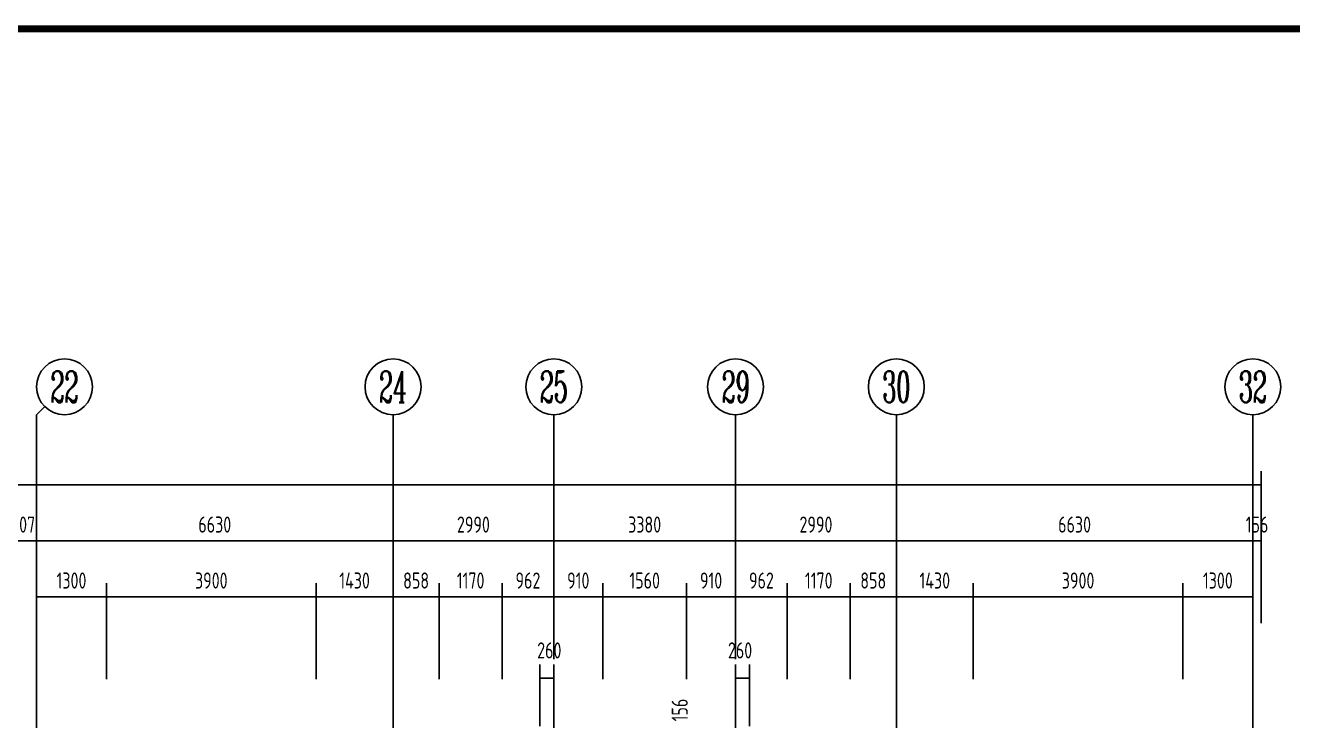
# Model space of a CAD drawing. Extents: x -726032 to 135930, y -151624 to 587044.
# Drawn here: x -435598 to -412029, y 431344 to 444263 of the extents above; entities that cross this region are included whole.
import ezdxf
from ezdxf.enums import TextEntityAlignment as Align

# ---------------------------------------------------------------- set-up
doc = ezdxf.new("R2010")
doc.units = 0
doc.header["$LTSCALE"] = 1000
doc.header["$MEASUREMENT"] = 0
doc.linetypes.add('DOTE', pattern=[2.42, 2, -0.2, 0.02, -0.2])
doc.layers.get('0').update_dxf_attribs({"linetype": 'CONTINUOUS'})
doc.layers.get('DEFPOINTS').update_dxf_attribs({"color": 1, "linetype": 'CONTINUOUS'})
for name, color, linetype in [('AXIS', 245, 'CONTINUOUS'), ('AXIS_TEXT', 7, 'CONTINUOUS'), ('DOTE', 8, 'DOTE'), ('PUB_DIM', 245, 'CONTINUOUS'), ('PUB_TITLE', 1, 'CONTINUOUS')]:
    doc.layers.add(name, color=color, linetype=linetype)
doc.styles.add('COMPLEX', font='COMPLEX')
doc.styles.add('DIM_FONT', font='isocp.shx', dxfattribs={"width": 0.8})
doc.dimstyles.new('AXIS', dxfattribs={"dimtxt": 300, "dimasz": 1, "dimexe": 250, "dimexo": 300, "dimgap": 150, "dimtad": 1, "dimdec": 0, "dimzin": 0, "dimdsep": 46, "dimtxsty": 'DIM_FONT', "dimcen": 0.09, "dimse1": 1, "dimse2": 1, "dimclrt": 142, "dimadec": 0, "dimazin": 0, "dimtfac": 1, "dimtdec": 0, "dimtix": 1, "dimtmove": 2, "dimatfit": 3, "dimfxl": 1, "dimtolj": 1, "dimtzin": 0, "dimarcsym": 0})
doc.dimstyles.new('DIMA', dxfattribs={"dimtxt": 300, "dimasz": 1, "dimexe": 250, "dimexo": 300, "dimgap": 150, "dimtad": 1, "dimdec": 0, "dimzin": 0, "dimdsep": 46, "dimtxsty": 'DIM_FONT', "dimcen": 0.09, "dimse1": 1, "dimclrt": 142, "dimadec": 0, "dimazin": 0, "dimtfac": 1, "dimtdec": 0, "dimtix": 1, "dimtmove": 2, "dimatfit": 3, "dimfxl": 1, "dimtolj": 1, "dimtzin": 0, "dimarcsym": 0})
doc.dimstyles.new('DIMB', dxfattribs={"dimtxt": 300, "dimasz": 1, "dimexe": 250, "dimexo": 300, "dimgap": 150, "dimtad": 1, "dimdec": 0, "dimzin": 0, "dimdsep": 46, "dimtxsty": 'DIM_FONT', "dimcen": 0.09, "dimse2": 1, "dimclrt": 142, "dimadec": 0, "dimazin": 0, "dimtfac": 1, "dimtdec": 0, "dimtix": 1, "dimtmove": 2, "dimatfit": 3, "dimfxl": 1, "dimtolj": 1, "dimtzin": 0, "dimarcsym": 0})
doc.dimstyles.new('DIMN', dxfattribs={"dimtxt": 300, "dimasz": 1, "dimexe": 250, "dimexo": 300, "dimgap": 150, "dimtad": 1, "dimdec": 0, "dimzin": 0, "dimdsep": 46, "dimtxsty": 'DIM_FONT', "dimcen": 0.09, "dimclrt": 142, "dimadec": 0, "dimazin": 0, "dimtfac": 1, "dimtdec": 0, "dimtix": 1, "dimtmove": 2, "dimatfit": 3, "dimfxl": 1, "dimtolj": 1, "dimtzin": 0, "dimarcsym": 0})

# ---------------------------------------------------------------- blocks, each defined once
blk = doc.blocks.new('*D493')
at = {"layer": 'DEFPOINTS', "color": 0, "transparency": 16777216}
for p in [(-421428, 433647), (-421428, 431816), (-420258, 431816)]:
    blk.add_point(p, dxfattribs=at)
at = {"layer": 'PUB_DIM', "color": 0, "lineweight": -2, "transparency": 16777216}
for p, q in [((-421428, 432116), (-421428, 433897)), ((-420258, 432116), (-420258, 433897)), ((-420259, 433647), (-421427, 433647))]:
    blk.add_line(p, q, dxfattribs=at)
at = {"layer": 'PUB_DIM', "color": 0, "transparency": 16777216}
for points in [[(-421427, 433648), (-421427, 433647), (-421428, 433647)], [(-420259, 433648), (-420259, 433647), (-420258, 433647)]]:
    blk.add_solid(points, dxfattribs=at)
at = {"layer": 'PUB_DIM', "color": 142, "transparency": 16777216, "insert": (-420843, 433947), "char_height": 300, "attachment_point": 5, "style": 'DIM_FONT'}
blk.add_mtext('\\A1;1170', dxfattribs=at)
blk = doc.blocks.new('*D3171')
at = {"layer": 'AXIS', "color": 0, "lineweight": -2, "transparency": 16777216}
blk.add_line((-419401, 434687), (-422389, 434687), dxfattribs=at)
at = {"layer": 'AXIS', "color": 0, "transparency": 16777216}
for points in [[(-422389, 434688), (-422389, 434687), (-422390, 434687)], [(-419401, 434688), (-419401, 434687), (-419400, 434687)]]:
    blk.add_solid(points, dxfattribs=at)
at = {"layer": 'DEFPOINTS', "color": 0, "transparency": 16777216}
for p in [(-422390, 434687), (-422390, 432856), (-419400, 432856)]:
    blk.add_point(p, dxfattribs=at)
at = {"layer": 'AXIS', "color": 142, "transparency": 16777216, "insert": (-420895, 434987), "char_height": 300, "attachment_point": 5, "style": 'DIM_FONT'}
blk.add_mtext('\\A1;2990', dxfattribs=at)
blk = doc.blocks.new('*D508')
at = {"layer": 'AXIS', "color": 0, "lineweight": -2, "transparency": 16777216}
for p, q in [((-481293, 433156), (-481293, 435977)), ((-412614, 433156), (-412614, 435977)), ((-412615, 435727), (-481292, 435727))]:
    blk.add_line(p, q, dxfattribs=at)
at = {"layer": 'AXIS', "color": 0, "transparency": 16777216}
for points in [[(-481292, 435728), (-481292, 435727), (-481293, 435727)], [(-412615, 435728), (-412615, 435727), (-412614, 435727)]]:
    blk.add_solid(points, dxfattribs=at)
at = {"layer": 'DEFPOINTS', "color": 0, "transparency": 16777216}
for p in [(-481293, 435727), (-481293, 432856), (-412614, 432856)]:
    blk.add_point(p, dxfattribs=at)
at = {"layer": 'AXIS', "color": 142, "transparency": 16777216, "insert": (-446953, 436027), "char_height": 300, "attachment_point": 5, "style": 'DIM_FONT'}
blk.add_mtext('\\A1;68679', dxfattribs=at)
blk = doc.blocks.new('*D3178')
at = {"layer": 'DEFPOINTS', "color": 0, "transparency": 16777216}
for p in [(-421738, 430940), (-423038, 430784), (-421738, 430784)]:
    blk.add_point(p, dxfattribs=at)
at = {"layer": 'PUB_DIM', "color": 0, "lineweight": -2, "transparency": 16777216}
for p, q in [((-423038, 430941), (-423038, 430942)), ((-423038, 430940), (-423038, 430784)), ((-423038, 430783), (-423038, 430782))]:
    blk.add_line(p, q, dxfattribs=at)
at = {"layer": 'PUB_DIM', "color": 0, "transparency": 16777216}
for points in [[(-423038, 430941), (-423038, 430941), (-423038, 430940)], [(-423038, 430783), (-423038, 430783), (-423038, 430784)]]:
    blk.add_solid(points, dxfattribs=at)
at = {"layer": 'PUB_DIM', "color": 142, "transparency": 16777216, "insert": (-423428, 431541), "char_height": 300, "attachment_point": 5, "rotation": 90, "style": 'DIM_FONT'}
blk.add_mtext('\\A1;156', dxfattribs=at)
blk = doc.blocks.new('*D1011')
at = {"layer": 'DEFPOINTS', "color": 0, "transparency": 16777216}
for p in [(-434090, 433647), (-434090, 431816), (-430190, 431816)]:
    blk.add_point(p, dxfattribs=at)
at = {"layer": 'PUB_DIM', "color": 0, "lineweight": -2, "transparency": 16777216}
for p, q in [((-434090, 432116), (-434090, 433897)), ((-430190, 432116), (-430190, 433897)), ((-430191, 433647), (-434089, 433647))]:
    blk.add_line(p, q, dxfattribs=at)
at = {"layer": 'PUB_DIM', "color": 0, "transparency": 16777216}
for points in [[(-434089, 433648), (-434089, 433647), (-434090, 433647)], [(-430191, 433648), (-430191, 433647), (-430190, 433647)]]:
    blk.add_solid(points, dxfattribs=at)
at = {"layer": 'PUB_DIM', "color": 142, "transparency": 16777216, "insert": (-432140, 433947), "char_height": 300, "attachment_point": 5, "style": 'DIM_FONT'}
blk.add_mtext('\\A1;3900', dxfattribs=at)
blk = doc.blocks.new('*D3315')
at = {"layer": 'AXIS', "color": 0, "lineweight": -2, "transparency": 16777216}
blk.add_line((-428761, 434687), (-435389, 434687), dxfattribs=at)
at = {"layer": 'AXIS', "color": 0, "transparency": 16777216}
for points in [[(-435389, 434688), (-435389, 434687), (-435390, 434687)], [(-428761, 434688), (-428761, 434687), (-428760, 434687)]]:
    blk.add_solid(points, dxfattribs=at)
at = {"layer": 'DEFPOINTS', "color": 0, "transparency": 16777216}
for p in [(-435390, 434687), (-435390, 432856), (-428760, 432856)]:
    blk.add_point(p, dxfattribs=at)
at = {"layer": 'AXIS', "color": 142, "transparency": 16777216, "insert": (-432075, 434987), "char_height": 300, "attachment_point": 5, "style": 'DIM_FONT'}
blk.add_mtext('\\A1;6630', dxfattribs=at)
blk = doc.blocks.new('_AXISO2')
blk.add_line((0.354, 0.146), (0.5, 0))
blk.add_circle((0, 0.5), 0.5)
at = {"layer": 'AXIS_TEXT', "style": 'COMPLEX', "width": 1.041667}
blk.add_attdef('A', text='', height=0.56, dxfattribs=at).set_placement((-0.25, 0.22), (0.25, 0.22), align=Align.FIT)
blk = doc.blocks.new('*D1012')
at = {"layer": 'DEFPOINTS', "color": 0, "transparency": 16777216}
for p in [(-435390, 433647), (-435390, 431816), (-434090, 431816)]:
    blk.add_point(p, dxfattribs=at)
at = {"layer": 'PUB_DIM', "color": 0, "lineweight": -2, "transparency": 16777216}
for p, q in [((-435390, 432116), (-435390, 433897)), ((-434090, 432116), (-434090, 433897)), ((-434091, 433647), (-435389, 433647))]:
    blk.add_line(p, q, dxfattribs=at)
at = {"layer": 'PUB_DIM', "color": 0, "transparency": 16777216}
for points in [[(-435389, 433648), (-435389, 433647), (-435390, 433647)], [(-434091, 433648), (-434091, 433647), (-434090, 433647)]]:
    blk.add_solid(points, dxfattribs=at)
at = {"layer": 'PUB_DIM', "color": 142, "transparency": 16777216, "insert": (-434740, 433947), "char_height": 300, "attachment_point": 5, "style": 'DIM_FONT'}
blk.add_mtext('\\A1;1300', dxfattribs=at)
blk = doc.blocks.new('*D3316')
at = {"layer": 'AXIS', "color": 0, "lineweight": -2, "transparency": 16777216}
for p, q in [((-435898, 434687), (-435899, 434687)), ((-435390, 434687), (-435897, 434687)), ((-435389, 434687), (-435388, 434687))]:
    blk.add_line(p, q, dxfattribs=at)
at = {"layer": 'AXIS', "color": 0, "transparency": 16777216}
for points in [[(-435898, 434688), (-435898, 434687), (-435897, 434687)], [(-435389, 434688), (-435389, 434687), (-435390, 434687)]]:
    blk.add_solid(points, dxfattribs=at)
at = {"layer": 'DEFPOINTS', "color": 0, "transparency": 16777216}
for p in [(-435897, 434687), (-435897, 432856), (-435390, 432856)]:
    blk.add_point(p, dxfattribs=at)
at = {"layer": 'AXIS', "color": 142, "transparency": 16777216, "insert": (-435643, 434987), "char_height": 300, "attachment_point": 5, "style": 'DIM_FONT'}
blk.add_mtext('\\A1;507', dxfattribs=at)
blk = doc.blocks.new('*D1016')
at = {"layer": 'DEFPOINTS', "color": 0, "transparency": 16777216}
for p in [(-424860, 433647), (-424860, 431816), (-423300, 431816)]:
    blk.add_point(p, dxfattribs=at)
at = {"layer": 'PUB_DIM', "color": 0, "lineweight": -2, "transparency": 16777216}
for p, q in [((-424860, 432116), (-424860, 433897)), ((-423300, 432116), (-423300, 433897)), ((-423301, 433647), (-424859, 433647))]:
    blk.add_line(p, q, dxfattribs=at)
at = {"layer": 'PUB_DIM', "color": 0, "transparency": 16777216}
for points in [[(-424859, 433648), (-424859, 433647), (-424860, 433647)], [(-423301, 433648), (-423301, 433647), (-423300, 433647)]]:
    blk.add_solid(points, dxfattribs=at)
at = {"layer": 'PUB_DIM', "color": 142, "transparency": 16777216, "insert": (-424080, 433947), "char_height": 300, "attachment_point": 5, "style": 'DIM_FONT'}
blk.add_mtext('\\A1;1560', dxfattribs=at)
blk = doc.blocks.new('*D3716')
at = {"layer": 'DEFPOINTS', "color": 0, "transparency": 16777216}
for p in [(-425770, 433647), (-425770, 431816), (-424860, 431816)]:
    blk.add_point(p, dxfattribs=at)
at = {"layer": 'PUB_DIM', "color": 0, "lineweight": -2, "transparency": 16777216}
for p, q in [((-424860, 432116), (-424860, 433897)), ((-424861, 433647), (-425769, 433647))]:
    blk.add_line(p, q, dxfattribs=at)
at = {"layer": 'PUB_DIM', "color": 0, "transparency": 16777216}
for points in [[(-425769, 433648), (-425769, 433647), (-425770, 433647)], [(-424861, 433648), (-424861, 433647), (-424860, 433647)]]:
    blk.add_solid(points, dxfattribs=at)
at = {"layer": 'PUB_DIM', "color": 142, "transparency": 16777216, "insert": (-425315, 433947), "char_height": 300, "attachment_point": 5, "style": 'DIM_FONT'}
blk.add_mtext('\\A1;910', dxfattribs=at)
blk = doc.blocks.new('_AXISO')
blk.add_circle((0, 0), 0.5)
at = {"layer": 'AXIS_TEXT', "style": 'COMPLEX', "width": 1.041667}
blk.add_attdef('A', text='', height=0.56, dxfattribs=at).set_placement((-0.25, -0.28), (0.25, -0.28), align=Align.FIT)
blk = doc.blocks.new('*D3717')
at = {"layer": 'DEFPOINTS', "color": 0, "transparency": 16777216}
for p in [(-428760, 433647), (-428760, 431816), (-427902, 431816)]:
    blk.add_point(p, dxfattribs=at)
at = {"layer": 'PUB_DIM', "color": 0, "lineweight": -2, "transparency": 16777216}
for p, q in [((-427902, 432116), (-427902, 433897)), ((-427903, 433647), (-428759, 433647))]:
    blk.add_line(p, q, dxfattribs=at)
at = {"layer": 'PUB_DIM', "color": 0, "transparency": 16777216}
for points in [[(-428759, 433648), (-428759, 433647), (-428760, 433647)], [(-427903, 433648), (-427903, 433647), (-427902, 433647)]]:
    blk.add_solid(points, dxfattribs=at)
at = {"layer": 'PUB_DIM', "color": 142, "transparency": 16777216, "insert": (-428331, 433947), "char_height": 300, "attachment_point": 5, "style": 'DIM_FONT'}
blk.add_mtext('\\A1;858', dxfattribs=at)
blk = doc.blocks.new('*D1017')
at = {"layer": 'DEFPOINTS', "color": 0, "transparency": 16777216}
for p in [(-427902, 433647), (-427902, 431816), (-426732, 431816)]:
    blk.add_point(p, dxfattribs=at)
at = {"layer": 'PUB_DIM', "color": 0, "lineweight": -2, "transparency": 16777216}
for p, q in [((-427902, 432116), (-427902, 433897)), ((-426732, 432116), (-426732, 433897)), ((-426733, 433647), (-427901, 433647))]:
    blk.add_line(p, q, dxfattribs=at)
at = {"layer": 'PUB_DIM', "color": 0, "transparency": 16777216}
for points in [[(-427901, 433648), (-427901, 433647), (-427902, 433647)], [(-426733, 433648), (-426733, 433647), (-426732, 433647)]]:
    blk.add_solid(points, dxfattribs=at)
at = {"layer": 'PUB_DIM', "color": 142, "transparency": 16777216, "insert": (-427317, 433947), "char_height": 300, "attachment_point": 5, "style": 'DIM_FONT'}
blk.add_mtext('\\A1;1170', dxfattribs=at)
blk = doc.blocks.new('*D3318')
at = {"layer": 'AXIS', "color": 0, "lineweight": -2, "transparency": 16777216}
blk.add_line((-425771, 434687), (-428759, 434687), dxfattribs=at)
at = {"layer": 'AXIS', "color": 0, "transparency": 16777216}
for points in [[(-428759, 434688), (-428759, 434687), (-428760, 434687)], [(-425771, 434688), (-425771, 434687), (-425770, 434687)]]:
    blk.add_solid(points, dxfattribs=at)
at = {"layer": 'DEFPOINTS', "color": 0, "transparency": 16777216}
for p in [(-428760, 434687), (-428760, 432856), (-425770, 432856)]:
    blk.add_point(p, dxfattribs=at)
at = {"layer": 'AXIS', "color": 142, "transparency": 16777216, "insert": (-427265, 434987), "char_height": 300, "attachment_point": 5, "style": 'DIM_FONT'}
blk.add_mtext('\\A1;2990', dxfattribs=at)
blk = doc.blocks.new('*D1018')
at = {"layer": 'DEFPOINTS', "color": 0, "transparency": 16777216}
for p in [(-425770, 432135), (-426030, 430940), (-425770, 430940)]:
    blk.add_point(p, dxfattribs=at)
at = {"layer": 'PUB_DIM', "color": 0, "lineweight": -2, "transparency": 16777216}
for p, q in [((-426030, 431240), (-426030, 432385)), ((-425770, 431240), (-425770, 432385)), ((-426031, 432135), (-426032, 432135)), ((-426030, 432135), (-425770, 432135)), ((-425769, 432135), (-425768, 432135))]:
    blk.add_line(p, q, dxfattribs=at)
at = {"layer": 'PUB_DIM', "color": 0, "transparency": 16777216}
for points in [[(-426031, 432135), (-426031, 432135), (-426030, 432135)], [(-425769, 432135), (-425769, 432135), (-425770, 432135)]]:
    blk.add_solid(points, dxfattribs=at)
at = {"layer": 'PUB_DIM', "color": 142, "transparency": 16777216, "insert": (-425854, 432649), "char_height": 300, "attachment_point": 5, "style": 'DIM_FONT'}
blk.add_mtext('\\A1;260', dxfattribs=at)
blk = doc.blocks.new('*D2256')
at = {"layer": 'DEFPOINTS', "color": 0, "transparency": 16777216}
for p in [(-426732, 433647), (-426732, 431816), (-425770, 431816)]:
    blk.add_point(p, dxfattribs=at)
at = {"layer": 'PUB_DIM', "color": 0, "lineweight": -2, "transparency": 16777216}
for p, q in [((-426732, 432116), (-426732, 433897)), ((-425771, 433647), (-426731, 433647))]:
    blk.add_line(p, q, dxfattribs=at)
at = {"layer": 'PUB_DIM', "color": 0, "transparency": 16777216}
for points in [[(-426731, 433648), (-426731, 433647), (-426732, 433647)], [(-425771, 433648), (-425771, 433647), (-425770, 433647)]]:
    blk.add_solid(points, dxfattribs=at)
at = {"layer": 'PUB_DIM', "color": 142, "transparency": 16777216, "insert": (-426251, 433947), "char_height": 300, "attachment_point": 5, "style": 'DIM_FONT'}
blk.add_mtext('\\A1;962', dxfattribs=at)
blk = doc.blocks.new('*D2257')
at = {"layer": 'DEFPOINTS', "color": 0, "transparency": 16777216}
for p in [(-430190, 433647), (-430190, 431816), (-428760, 431816)]:
    blk.add_point(p, dxfattribs=at)
at = {"layer": 'PUB_DIM', "color": 0, "lineweight": -2, "transparency": 16777216}
for p, q in [((-430190, 432116), (-430190, 433897)), ((-428761, 433647), (-430189, 433647))]:
    blk.add_line(p, q, dxfattribs=at)
at = {"layer": 'PUB_DIM', "color": 0, "transparency": 16777216}
for points in [[(-430189, 433648), (-430189, 433647), (-430190, 433647)], [(-428761, 433648), (-428761, 433647), (-428760, 433647)]]:
    blk.add_solid(points, dxfattribs=at)
at = {"layer": 'PUB_DIM', "color": 142, "transparency": 16777216, "insert": (-429475, 433947), "char_height": 300, "attachment_point": 5, "style": 'DIM_FONT'}
blk.add_mtext('\\A1;1430', dxfattribs=at)
blk = doc.blocks.new('*D3319')
at = {"layer": 'AXIS', "color": 0, "lineweight": -2, "transparency": 16777216}
blk.add_line((-422391, 434687), (-425769, 434687), dxfattribs=at)
at = {"layer": 'AXIS', "color": 0, "transparency": 16777216}
for points in [[(-425769, 434688), (-425769, 434687), (-425770, 434687)], [(-422391, 434688), (-422391, 434687), (-422390, 434687)]]:
    blk.add_solid(points, dxfattribs=at)
at = {"layer": 'DEFPOINTS', "color": 0, "transparency": 16777216}
for p in [(-425770, 434687), (-425770, 432856), (-422390, 432856)]:
    blk.add_point(p, dxfattribs=at)
at = {"layer": 'AXIS', "color": 142, "transparency": 16777216, "insert": (-424080, 434987), "char_height": 300, "attachment_point": 5, "style": 'DIM_FONT'}
blk.add_mtext('\\A1;3380', dxfattribs=at)
blk = doc.blocks.new('*D2258')
at = {"layer": 'DEFPOINTS', "color": 0, "transparency": 16777216}
for p in [(-423300, 433647), (-423300, 431816), (-422390, 431816)]:
    blk.add_point(p, dxfattribs=at)
at = {"layer": 'PUB_DIM', "color": 0, "lineweight": -2, "transparency": 16777216}
for p, q in [((-423300, 432116), (-423300, 433897)), ((-422391, 433647), (-423299, 433647))]:
    blk.add_line(p, q, dxfattribs=at)
at = {"layer": 'PUB_DIM', "color": 0, "transparency": 16777216}
for points in [[(-423299, 433648), (-423299, 433647), (-423300, 433647)], [(-422391, 433648), (-422391, 433647), (-422390, 433647)]]:
    blk.add_solid(points, dxfattribs=at)
at = {"layer": 'PUB_DIM', "color": 142, "transparency": 16777216, "insert": (-422845, 433947), "char_height": 300, "attachment_point": 5, "style": 'DIM_FONT'}
blk.add_mtext('\\A1;910', dxfattribs=at)
blk = doc.blocks.new('*D1019')
at = {"layer": 'DEFPOINTS', "color": 0, "transparency": 16777216}
for p in [(-422390, 432135), (-422390, 430940), (-422130, 430940)]:
    blk.add_point(p, dxfattribs=at)
at = {"layer": 'PUB_DIM', "color": 0, "lineweight": -2, "transparency": 16777216}
for p, q in [((-422390, 431240), (-422390, 432385)), ((-422130, 431240), (-422130, 432385)), ((-422391, 432135), (-422392, 432135)), ((-422130, 432135), (-422390, 432135)), ((-422129, 432135), (-422128, 432135))]:
    blk.add_line(p, q, dxfattribs=at)
at = {"layer": 'PUB_DIM', "color": 0, "transparency": 16777216}
for points in [[(-422391, 432135), (-422391, 432135), (-422390, 432135)], [(-422129, 432135), (-422129, 432135), (-422130, 432135)]]:
    blk.add_solid(points, dxfattribs=at)
at = {"layer": 'PUB_DIM', "color": 142, "transparency": 16777216, "insert": (-422306, 432649), "char_height": 300, "attachment_point": 5, "style": 'DIM_FONT'}
blk.add_mtext('\\A1;260', dxfattribs=at)
blk = doc.blocks.new('*D3718')
at = {"layer": 'DEFPOINTS', "color": 0, "transparency": 16777216}
for p in [(-422390, 433647), (-422390, 431816), (-421428, 431816)]:
    blk.add_point(p, dxfattribs=at)
at = {"layer": 'PUB_DIM', "color": 0, "lineweight": -2, "transparency": 16777216}
for p, q in [((-421428, 432116), (-421428, 433897)), ((-421429, 433647), (-422389, 433647))]:
    blk.add_line(p, q, dxfattribs=at)
at = {"layer": 'PUB_DIM', "color": 0, "transparency": 16777216}
for points in [[(-422389, 433648), (-422389, 433647), (-422390, 433647)], [(-421429, 433648), (-421429, 433647), (-421428, 433647)]]:
    blk.add_solid(points, dxfattribs=at)
at = {"layer": 'PUB_DIM', "color": 142, "transparency": 16777216, "insert": (-421909, 433947), "char_height": 300, "attachment_point": 5, "style": 'DIM_FONT'}
blk.add_mtext('\\A1;962', dxfattribs=at)
blk = doc.blocks.new('*D1405')
at = {"layer": 'DEFPOINTS', "color": 0, "transparency": 16777216}
for p in [(-414070, 433647), (-414070, 431816), (-412770, 431816)]:
    blk.add_point(p, dxfattribs=at)
at = {"layer": 'PUB_DIM', "color": 0, "lineweight": -2, "transparency": 16777216}
for p, q in [((-414070, 432116), (-414070, 433897)), ((-412770, 432116), (-412770, 433897)), ((-412771, 433647), (-414069, 433647))]:
    blk.add_line(p, q, dxfattribs=at)
at = {"layer": 'PUB_DIM', "color": 0, "transparency": 16777216}
for points in [[(-414069, 433648), (-414069, 433647), (-414070, 433647)], [(-412771, 433648), (-412771, 433647), (-412770, 433647)]]:
    blk.add_solid(points, dxfattribs=at)
at = {"layer": 'PUB_DIM', "color": 142, "transparency": 16777216, "insert": (-413420, 433947), "char_height": 300, "attachment_point": 5, "style": 'DIM_FONT'}
blk.add_mtext('\\A1;1300', dxfattribs=at)
blk = doc.blocks.new('*D3431')
at = {"layer": 'AXIS', "color": 0, "lineweight": -2, "transparency": 16777216}
for p, q in [((-412771, 434687), (-412772, 434687)), ((-412614, 434687), (-412770, 434687)), ((-412613, 434687), (-412612, 434687))]:
    blk.add_line(p, q, dxfattribs=at)
at = {"layer": 'AXIS', "color": 0, "transparency": 16777216}
for points in [[(-412771, 434688), (-412771, 434687), (-412770, 434687)], [(-412613, 434688), (-412613, 434687), (-412614, 434687)]]:
    blk.add_solid(points, dxfattribs=at)
at = {"layer": 'DEFPOINTS', "color": 0, "transparency": 16777216}
for p in [(-412770, 434687), (-412770, 432856), (-412614, 432856)]:
    blk.add_point(p, dxfattribs=at)
at = {"layer": 'AXIS', "color": 142, "transparency": 16777216, "insert": (-412692, 434987), "char_height": 300, "attachment_point": 5, "style": 'DIM_FONT'}
blk.add_mtext('\\A1;156', dxfattribs=at)
blk = doc.blocks.new('*D2651')
at = {"layer": 'DEFPOINTS', "color": 0, "transparency": 16777216}
for p in [(-420258, 433647), (-420258, 431816), (-419400, 431816)]:
    blk.add_point(p, dxfattribs=at)
at = {"layer": 'PUB_DIM', "color": 0, "lineweight": -2, "transparency": 16777216}
for p, q in [((-420258, 432116), (-420258, 433897)), ((-419401, 433647), (-420257, 433647))]:
    blk.add_line(p, q, dxfattribs=at)
at = {"layer": 'PUB_DIM', "color": 0, "transparency": 16777216}
for points in [[(-420257, 433648), (-420257, 433647), (-420258, 433647)], [(-419401, 433648), (-419401, 433647), (-419400, 433647)]]:
    blk.add_solid(points, dxfattribs=at)
at = {"layer": 'PUB_DIM', "color": 142, "transparency": 16777216, "insert": (-419829, 433947), "char_height": 300, "attachment_point": 5, "style": 'DIM_FONT'}
blk.add_mtext('\\A1;858', dxfattribs=at)
blk = doc.blocks.new('*D3835')
at = {"layer": 'DEFPOINTS', "color": 0, "transparency": 16777216}
for p in [(-419400, 433647), (-419400, 431816), (-417970, 431816)]:
    blk.add_point(p, dxfattribs=at)
at = {"layer": 'PUB_DIM', "color": 0, "lineweight": -2, "transparency": 16777216}
for p, q in [((-417970, 432116), (-417970, 433897)), ((-417971, 433647), (-419399, 433647))]:
    blk.add_line(p, q, dxfattribs=at)
at = {"layer": 'PUB_DIM', "color": 0, "transparency": 16777216}
for points in [[(-419399, 433648), (-419399, 433647), (-419400, 433647)], [(-417971, 433648), (-417971, 433647), (-417970, 433647)]]:
    blk.add_solid(points, dxfattribs=at)
at = {"layer": 'PUB_DIM', "color": 142, "transparency": 16777216, "insert": (-418685, 433947), "char_height": 300, "attachment_point": 5, "style": 'DIM_FONT'}
blk.add_mtext('\\A1;1430', dxfattribs=at)
blk = doc.blocks.new('*D3432')
at = {"layer": 'AXIS', "color": 0, "lineweight": -2, "transparency": 16777216}
blk.add_line((-412771, 434687), (-419399, 434687), dxfattribs=at)
at = {"layer": 'AXIS', "color": 0, "transparency": 16777216}
for points in [[(-419399, 434688), (-419399, 434687), (-419400, 434687)], [(-412771, 434688), (-412771, 434687), (-412770, 434687)]]:
    blk.add_solid(points, dxfattribs=at)
at = {"layer": 'DEFPOINTS', "color": 0, "transparency": 16777216}
for p in [(-419400, 434687), (-419400, 432856), (-412770, 432856)]:
    blk.add_point(p, dxfattribs=at)
at = {"layer": 'AXIS', "color": 142, "transparency": 16777216, "insert": (-416085, 434987), "char_height": 300, "attachment_point": 5, "style": 'DIM_FONT'}
blk.add_mtext('\\A1;6630', dxfattribs=at)
blk = doc.blocks.new('*D1406')
at = {"layer": 'DEFPOINTS', "color": 0, "transparency": 16777216}
for p in [(-417970, 433647), (-417970, 431816), (-414070, 431816)]:
    blk.add_point(p, dxfattribs=at)
at = {"layer": 'PUB_DIM', "color": 0, "lineweight": -2, "transparency": 16777216}
for p, q in [((-417970, 432116), (-417970, 433897)), ((-414070, 432116), (-414070, 433897)), ((-414071, 433647), (-417969, 433647))]:
    blk.add_line(p, q, dxfattribs=at)
at = {"layer": 'PUB_DIM', "color": 0, "transparency": 16777216}
for points in [[(-417969, 433648), (-417969, 433647), (-417970, 433647)], [(-414071, 433648), (-414071, 433647), (-414070, 433647)]]:
    blk.add_solid(points, dxfattribs=at)
at = {"layer": 'PUB_DIM', "color": 142, "transparency": 16777216, "insert": (-416020, 433947), "char_height": 300, "attachment_point": 5, "style": 'DIM_FONT'}
blk.add_mtext('\\A1;3900', dxfattribs=at)

msp = doc.modelspace()

# ---------------------------------------------------------------- linework, layer by layer
at = {"layer": 'AXIS'}
for p, q in [((-435389.9, 437027.3), (-435389.9, 432855.9)), ((-428759.9, 437027.3), (-428759.9, 432855.9)), ((-425769.9, 437027.3), (-425769.9, 432855.9)), ((-422389.9, 437027.3), (-422389.9, 432855.9)), ((-419399.9, 437027.3), (-419399.9, 432855.9)), ((-412769.9, 437027.3), (-412769.9, 432855.9))]:
    msp.add_line(p, q, dxfattribs=at)
at = {"layer": 'DOTE'}
for p, q in [((-435389.9, 432855.9), (-435389.9, 405011.9)), ((-428759.9, 432855.9), (-428759.9, 405011.9)), ((-425769.9, 420384), (-425769.9, 432855.9)), ((-422389.9, 420384), (-422389.9, 432855.9)), ((-419399.9, 432855.9), (-419399.9, 405011.9)), ((-412769.9, 432855.9), (-412769.9, 405011.9))]:
    msp.add_line(p, q, dxfattribs=at)
at = {"layer": 'PUB_TITLE', "const_width": 130}
msp.add_lwpolyline([(-492805.4, 392198.4), (-400115.4, 392198.4), (-400115.4, 444198.4), (-492805.4, 444198.4)], close=True, dxfattribs=at)

# ---------------------------------------------------------------- block references
at = {"layer": 'AXIS'}
ref = msp.add_blockref('_AXISO2', (-435389.9, 437547.3), dxfattribs=dict(at, xscale=1040, yscale=1040, zscale=1040, rotation=270))
ref.add_attrib('A', '22', dxfattribs={"layer": 'AXIS_TEXT', "height": 582.4, "style": 'COMPLEX', "width": 0.551471}).set_placement((-435129.9, 437256.1), (-434609.9, 437256.1), align=Align.FIT)
ref = msp.add_blockref('_AXISO', (-428759.9, 437547.3), dxfattribs=dict(at, xscale=1040, yscale=1040, zscale=1040))
ref.add_attrib('A', '24', dxfattribs={"layer": 'AXIS_TEXT', "height": 582.4, "style": 'COMPLEX', "width": 0.520833}).set_placement((-429019.9, 437256.1), (-428499.9, 437256.1), align=Align.FIT)
ref = msp.add_blockref('_AXISO', (-425769.9, 437547.3), dxfattribs=dict(at, xscale=1040, yscale=1040, zscale=1040))
ref.add_attrib('A', '25', dxfattribs={"layer": 'AXIS_TEXT', "height": 582.4, "style": 'COMPLEX', "width": 0.551471}).set_placement((-426029.9, 437256.1), (-425509.9, 437256.1), align=Align.FIT)
ref = msp.add_blockref('_AXISO', (-422389.9, 437547.3), dxfattribs=dict(at, xscale=1040, yscale=1040, zscale=1040))
ref.add_attrib('A', '29', dxfattribs={"layer": 'AXIS_TEXT', "height": 582.4, "style": 'COMPLEX', "width": 0.551471}).set_placement((-422649.9, 437256.1), (-422129.9, 437256.1), align=Align.FIT)
ref = msp.add_blockref('_AXISO', (-419399.9, 437547.3), dxfattribs=dict(at, xscale=1040, yscale=1040, zscale=1040))
ref.add_attrib('A', '30', dxfattribs={"layer": 'AXIS_TEXT', "height": 582.4, "style": 'COMPLEX', "width": 0.568182}).set_placement((-419659.9, 437256.1), (-419139.9, 437256.1), align=Align.FIT)
ref = msp.add_blockref('_AXISO', (-412769.9, 437547.3), dxfattribs=dict(at, xscale=1040, yscale=1040, zscale=1040))
ref.add_attrib('A', '32', dxfattribs={"layer": 'AXIS_TEXT', "height": 582.4, "style": 'COMPLEX', "width": 0.568182}).set_placement((-413029.9, 437256.1), (-412509.9, 437256.1), align=Align.FIT)

# ---------------------------------------------------------------- dimensions: what is measured, and where the dimension line sits
for p1, p2, distance, dimstyle, picture, middle in [((-412613.9, 432855.9), (-481292.9, 432855.9), -2871.4, 'DIMN', '*D508', (-446953.4, 436027.3)), ((-419399.9, 432855.9), (-422389.9, 432855.9), -1831.4, 'AXIS', '*D3171', (-420894.9, 434987.4)), ((-412769.9, 432855.9), (-419399.9, 432855.9), -1831.4, 'AXIS', '*D3432', (-416084.9, 434987.3)), ((-412613.9, 432855.9), (-412769.9, 432855.9), -1831.4, 'AXIS', '*D3431', (-412691.9, 434987.3))]:
    dim = msp.add_aligned_dim(p1=p1, p2=p2, distance=distance, dimstyle=dimstyle, dxfattribs=at)
    dim.commit()
    dim.dimension.update_dxf_attribs({"geometry": picture, "text_midpoint": middle})
for base, p1, p2, picture, middle in [((-435896.9, 434687.3), (-435389.9, 432855.9), (-435896.9, 432855.9), '*D3316', (-435643.4, 434987.3)), ((-435389.9, 434687.3), (-428759.9, 432855.9), (-435389.9, 432855.9), '*D3315', (-432074.9, 434987.3)), ((-428759.9, 434687.3), (-425769.9, 432855.9), (-428759.9, 432855.9), '*D3318', (-427264.9, 434987.4)), ((-425769.9, 434687.3), (-422389.9, 432855.9), (-425769.9, 432855.9), '*D3319', (-424079.9, 434987.3))]:
    dim = msp.add_linear_dim(base=base, p1=p1, p2=p2, dimstyle='AXIS', dxfattribs=at)
    dim.commit()
    dim.dimension.update_dxf_attribs({"geometry": picture, "text_midpoint": middle})
at = {"layer": 'PUB_DIM'}
for base, p1, p2, dimstyle, picture, middle in [((-435389.9, 433647.3), (-434089.9, 431815.9), (-435389.9, 431815.9), 'DIMN', '*D1012', (-434739.9, 433947.3)), ((-434089.9, 433647.3), (-430189.9, 431815.9), (-434089.9, 431815.9), 'DIMN', '*D1011', (-432139.9, 433947.3)), ((-430189.9, 433647.3), (-428759.9, 431815.9), (-430189.9, 431815.9), 'DIMA', '*D2257', (-429474.9, 433947.3)), ((-428759.9, 433647.3), (-427901.9, 431815.9), (-428759.9, 431815.9), 'DIMB', '*D3717', (-428330.9, 433947.3)), ((-427901.9, 433647.3), (-426731.9, 431815.9), (-427901.9, 431815.9), 'DIMN', '*D1017', (-427316.9, 433947.3)), ((-426731.9, 433647.3), (-425769.9, 431815.9), (-426731.9, 431815.9), 'DIMA', '*D2256', (-426250.9, 433947.4)), ((-425769.9, 433647.3), (-424859.9, 431815.9), (-425769.9, 431815.9), 'DIMB', '*D3716', (-425314.9, 433947.3)), ((-424859.9, 433647.3), (-423299.9, 431815.9), (-424859.9, 431815.9), 'DIMN', '*D1016', (-424079.9, 433947.3)), ((-423299.9, 433647.3), (-422389.9, 431815.9), (-423299.9, 431815.9), 'DIMA', '*D2258', (-422844.9, 433947.3)), ((-422389.9, 433647.3), (-421427.9, 431815.9), (-422389.9, 431815.9), 'DIMB', '*D3718', (-421908.9, 433947.4)), ((-421427.9, 433647.3), (-420257.9, 431815.9), (-421427.9, 431815.9), 'DIMN', '*D493', (-420842.9, 433947.3)), ((-420257.9, 433647.3), (-419399.9, 431815.9), (-420257.9, 431815.9), 'DIMA', '*D2651', (-419828.9, 433947.3)), ((-419399.9, 433647.3), (-417969.9, 431815.9), (-419399.9, 431815.9), 'DIMB', '*D3835', (-418684.9, 433947.3)), ((-417969.9, 433647.3), (-414069.9, 431815.9), (-417969.9, 431815.9), 'DIMN', '*D1406', (-416019.9, 433947.3)), ((-414069.9, 433647.3), (-412769.9, 431815.9), (-414069.9, 431815.9), 'DIMN', '*D1405', (-413419.9, 433947.3))]:
    dim = msp.add_linear_dim(base=base, p1=p1, p2=p2, dimstyle=dimstyle, dxfattribs=at)
    dim.commit()
    dim.dimension.update_dxf_attribs({"geometry": picture, "text_midpoint": middle})
for base, p1, p2, angle, dimstyle, picture, middle, dimtype in [((-425769.9, 432134.7), (-426029.9, 430940), (-425769.9, 430940), 180, 'DIMN', '*D1018', (-425853.9, 432649.3), 160), ((-422389.9, 432134.7), (-422129.9, 430940), (-422389.9, 430940), 180, 'DIMN', '*D1019', (-422305.8, 432649.3), 160), ((-423037.8, 430784), (-421737.8, 430940), (-421737.8, 430784), 270, 'AXIS', '*D3178', (-423427.8, 431540.8), 161)]:
    dim = msp.add_linear_dim(base=base, p1=p1, p2=p2, angle=angle, dimstyle=dimstyle, dxfattribs=at)
    dim.commit()
    dim.dimension.update_dxf_attribs({"geometry": picture, "text_midpoint": middle, "dimtype": dimtype})

doc.saveas('drawing.dxf')
